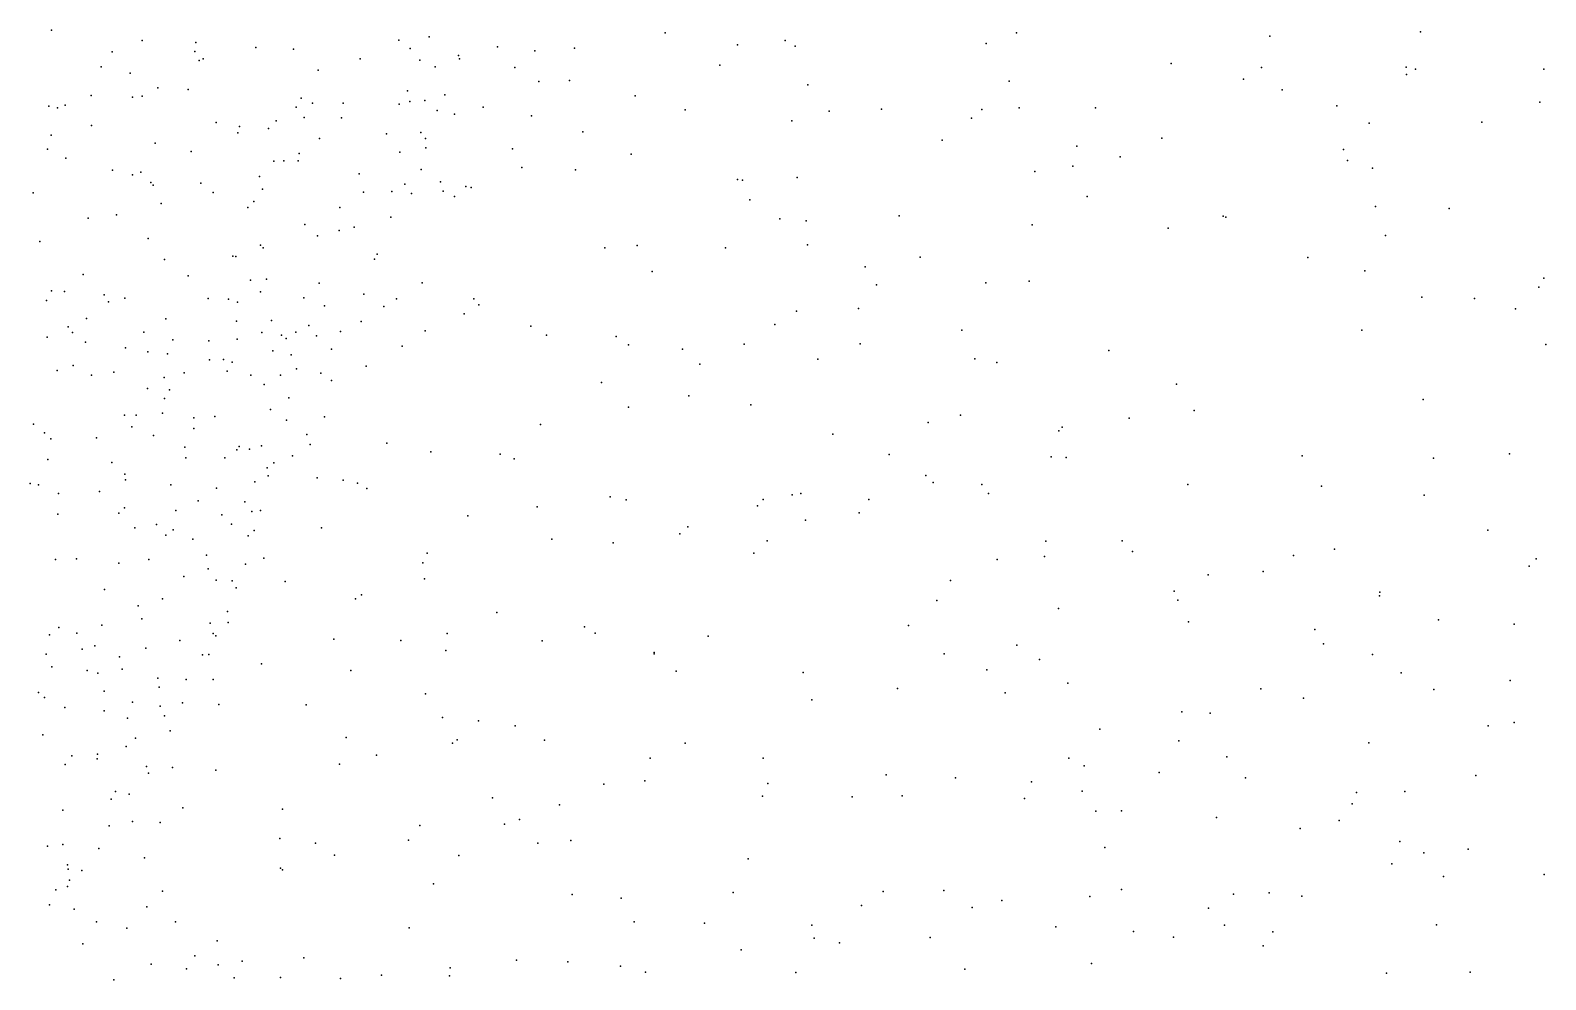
# Model space of a CAD drawing. Header units: metres. Extents: x -25 to 25, y -27.8 to 27.8.
# Drawn here: x 11.121 to 13.884, y -3.453 to -1.723 of the extents above; entities that cross this region are included whole.
import ezdxf

# ---------------------------------------------------------------- set-up
doc = ezdxf.new("R2010")
doc.units = ezdxf.units.M

msp = doc.modelspace()

# ---------------------------------------------------------------- linework, layer by layer
for p in [(11.1601, -1.7226, 20.0849), (11.8483, -1.7344, -16.7803), (12.2784, -1.727, -0.3231), (12.9188, -1.7273, -13.4757), (13.3809, -1.733, 0.33), (13.6558, -1.7252, -3.6524), (11.2706, -1.762, 22.0929), (11.3254, -1.7413, 22.0172), (11.4216, -1.7614, 0.0911), (11.4234, -1.7449, -7.0037), (11.5325, -1.7537, 20.3036), (11.6011, -1.7568, 21.6331), (11.7932, -1.7404, 20.5935), (11.8138, -1.7559, 21.2772), (11.973, -1.753, -13.2374), (12.0409, -1.76, -3.8885), (12.1137, -1.7554, -4.3041), (12.4106, -1.7489, -6.2472), (12.4977, -1.7413, -15.0571), (12.5156, -1.7517, -15.5593), (12.8638, -1.7465, -14.958), (11.2507, -1.7892, 20.1316), (11.4291, -1.7775, 20.2257), (11.4363, -1.7748, -14.6338), (11.6459, -1.7954, 20.4143), (11.7226, -1.7748, 20.4897), (11.8317, -1.7768, 20.667), (11.8594, -1.7889, 21.188), (11.9023, -1.7685, 21.0243), (11.9038, -1.7747, 20.8974), (12.0048, -1.7902, -4.1154), (12.3785, -1.7863, -14.0719), (13.2008, -1.7829, -4.128), (13.3658, -1.7905, -14.8854), (13.6292, -1.7897, -15.3098), (13.6464, -1.7936, -14.5552), (13.8803, -1.7937, -4.4557), (11.3035, -1.8004, -13.5704), (12.0487, -1.8157, -6.4737), (12.1042, -1.814, -4.6909), (12.5385, -1.8217, -13.1471), (12.9055, -1.8154, -13.8634), (13.3326, -1.8116, -5.2712), (13.6301, -1.8034, -14.978), (11.2326, -1.8411, -0.0697), (11.3079, -1.8447, 20.1632), (11.3253, -1.8425, 22.0365), (11.3541, -1.8277, -7.4756), (11.4095, -1.8304, 21.9264), (11.6151, -1.8462, 21.6113), (11.809, -1.8326, -5.3431), (11.8405, -1.8506, -14.258), (11.8769, -1.8404, 20.8156), (12.2241, -1.8423, -3.6566), (13.4033, -1.8309, -5.0086), (11.1553, -1.8609, -14.8478), (11.1711, -1.8639, -6.1642), (11.1851, -1.8593, 22.2207), (11.6058, -1.8624, -5.7466), (11.636, -1.8551, -6.915), (11.6916, -1.8556, 21.4867), (11.7937, -1.857, 20.6287), (11.8134, -1.8523, 21.2504), (11.8631, -1.869, 21.1429), (11.8949, -1.8754, 20.9662), (11.9467, -1.8628, -5.0789), (12.3153, -1.8678, -13.1427), (12.5779, -1.8699, -3.9633), (12.673, -1.866, -13.9011), (12.8559, -1.8672, -13.2762), (12.9237, -1.8641, -0.2056), (13.0629, -1.8636, -13.7266), (13.5031, -1.8601, -4.1061), (13.873, -1.8536, 0.5418), (11.2329, -1.8961, 22.1619), (11.4605, -1.8906, -5.9569), (11.5029, -1.8976, 21.8045), (11.5554, -1.9017, -7.1141), (11.5694, -1.8873, -14.3068), (11.6208, -1.8815, -16.7853), (11.6888, -1.8818, 20.4704), (12.0348, -1.8783, -0.1789), (12.5093, -1.8877, -16.1569), (12.8371, -1.8826, -5.9447), (13.5619, -1.8917, -4.8244), (13.7675, -1.8902, -3.7966), (11.1594, -1.9134, -13.9796), (11.3491, -1.928, 20.1925), (11.5, -1.9094, 20.3007), (11.6485, -1.92, 21.5329), (11.7706, -1.9114, -6.7043), (11.8335, -1.9091, -3.8105), (11.842, -1.92, 20.7759), (12.1286, -1.9078, -14.0681), (12.7837, -1.9227, -4.1931), (13.0289, -1.9335, -13.4398), (13.1838, -1.9189, 0.2788), (11.1526, -1.9394, -14.4928), (11.1863, -1.9553, 22.2293), (11.415, -1.9436, 21.9091), (11.5653, -1.961, 21.6433), (11.5835, -1.9607, -7.5701), (11.6095, -1.9606, -13.4804), (11.6117, -1.9473, 20.4156), (11.7948, -1.9448, 20.6912), (11.8426, -1.9366, 21.0778), (12.0005, -1.9388, -3.6621), (12.2168, -1.9482, -0.7104), (13.1078, -1.9534, -4.291), (13.5152, -1.9401, -14.7805), (13.5225, -1.9599, -5.1519), (11.2716, -1.9774, -16.8583), (11.3078, -1.986, -7.7278), (11.3231, -1.9809, 22.0307), (11.7207, -1.9844, 21.3697), (11.8338, -1.9763, 20.8887), (12.0175, -1.9726, -0.387), (12.1153, -1.9769, -6.3374), (12.9524, -1.9799, -15.1361), (13.0217, -1.9701, 0.1013), (13.568, -1.9739, 0.5602), (11.341, -2, -6.1239), (11.3456, -2.0049, -14.1742), (11.4325, -2.0012, 20.2656), (11.539, -1.9893, -0.1724), (11.5447, -2.0118, 20.3649), (11.7804, -2.0162, 21.1809), (11.8043, -2.0032, 20.8113), (11.8689, -1.9989, -14.0881), (11.8742, -2.0156, -13.333), (11.9155, -2.0075, -16.6588), (11.9251, -2.0089, -6.4514), (12.4103, -1.9944, -3.8366), (12.4195, -1.9957, -13.8713), (12.5195, -1.991, -6.1396), (11.127, -2.019, 20.1064), (11.3603, -2.038, -0.2811), (11.4548, -2.0183, 21.8336), (11.5289, -2.0344, 21.6828), (11.7289, -2.0177, 20.6069), (11.8164, -2.0197, -0.3153), (11.8945, -2.0255, -4.7609), (12.4329, -2.0318, -0.8229), (13.0481, -2.0255, -5.6733), (13.5735, -2.0438, -4.2871), (11.227, -2.0648, 20.152), (11.2784, -2.059, 22.0821), (11.518, -2.0455, -7.7705), (11.6855, -2.0455, -5.5882), (11.7785, -2.0633, 21.0946), (12.4875, -2.0662, -13.1001), (12.5357, -2.0698, -15.879), (12.7054, -2.0604, -15.3194), (13.2956, -2.0615, -5.5012), (13.3009, -2.0634, 0.4464), (13.7078, -2.0472, -4.9071), (11.6217, -2.0764, 21.4792), (11.6449, -2.0971, 20.5036), (11.6846, -2.0877, -16.6919), (11.712, -2.0813, -3.7086), (12.9477, -2.0773, -4.3559), (13.1954, -2.083, -15.0896), (13.5917, -2.0965, -5.3022), (11.1386, -2.1077, 22.339), (11.3362, -2.1018, 20.2106), (11.541, -2.1141, 20.3976), (11.5462, -2.1191, 21.5893), (12.1687, -2.1192, -16.4368), (12.2278, -2.1147, -0.9653), (12.3887, -2.1193, -16.2062), (12.5381, -2.1134, -4.128), (11.3664, -2.1403, 21.8926), (11.4905, -2.134, -6.0204), (11.4962, -2.1345, 21.6769), (11.7487, -2.1396, 21.0627), (11.7536, -2.1307, -5.213), (12.6432, -2.1539, -15.5572), (12.7434, -2.1361, -0.5034), (13.4503, -2.1366, -4.4464), (11.2181, -2.1674, 22.1323), (11.4091, -2.1702, 20.2771), (11.5228, -2.1782, -13.7802), (11.5519, -2.176, 21.5092), (12.2553, -2.1624, -6.1615), (12.9423, -2.1796, 0.0716), (13.5541, -2.161, -14.875), (13.8806, -2.1745, -4.1008), (11.1604, -2.1973, 22.2324), (11.184, -2.1983, -17.1249), (11.2562, -2.2047, -3.7316), (11.541, -2.1989, -6.8605), (11.6481, -2.1835, 20.5843), (11.7294, -2.2036, 20.9283), (11.8355, -2.1828, -0.7219), (12.6637, -2.1866, -13.0921), (12.8631, -2.1829, -5.8112), (13.6579, -2.2087, -4.5034), (13.871, -2.1908, -4.9995), (11.1513, -2.2152, 20.1189), (11.2643, -2.2173, 22.012), (11.2935, -2.2108, 20.2101), (11.4457, -2.2114, -0.5383), (11.4829, -2.2127, 21.6141), (11.4994, -2.2179, 20.3991), (11.6201, -2.2102, 21.3203), (11.6579, -2.2249, 21.2138), (11.766, -2.226, -4.8563), (11.7887, -2.212, -6.3972), (11.9301, -2.2117, -0.9682), (11.9389, -2.2227, -16.5044), (12.5183, -2.2342, -0.774), (12.6313, -2.2296, -4.2847), (13.7541, -2.2114, 0.7218), (13.8288, -2.23, -5.2656), (11.1903, -2.2627, -17.369), (11.2238, -2.2478, 20.1688), (11.3686, -2.2481, 20.2568), (11.4973, -2.2525, 21.5364), (11.5614, -2.2512, 21.3976), (11.6291, -2.2604, -0.7276), (11.7247, -2.2535, -7.5791), (11.9124, -2.239, -13.5682), (12.0336, -2.2618, -13.8177), (12.4789, -2.2589, -6.0559), (11.1524, -2.2819, 22.1902), (11.1985, -2.273, 22.0899), (11.2218, -2.2912, -0.537), (11.3285, -2.2724, 21.833), (11.3815, -2.2865, -7.8409), (11.4468, -2.2887, 21.6022), (11.4983, -2.2857, -7.1128), (11.5438, -2.2735, -6.5539), (11.5796, -2.2779, -7.334), (11.5877, -2.2843, 21.275), (11.6055, -2.2724, 20.5861), (11.6432, -2.2792, 20.6692), (11.6867, -2.2717, 20.8268), (11.8411, -2.2705, -3.6743), (12.0621, -2.2782, -6.1789), (12.1893, -2.2806, -3.7045), (12.8193, -2.2689, -4.429), (13.5488, -2.2692, 0.6681), (11.2952, -2.3014, -3.943), (11.3359, -2.3085, -6.1626), (11.3713, -2.312, 21.7048), (11.5635, -2.3068, 20.5153), (11.5969, -2.3137, -16.6468), (11.6708, -2.3034, 20.9925), (11.7994, -2.2984, -7.8444), (12.2121, -2.2959, -13.2386), (12.3102, -2.3037, -1.0137), (12.4229, -2.2944, -4.0974), (12.6344, -2.2941, -15.8571), (13.0872, -2.306, 0.3049), (13.8837, -2.2951, -14.8018), (11.1705, -2.3426, 20.1358), (11.1999, -2.3337, 22.0168), (11.274, -2.3457, -17.6958), (11.4019, -2.3465, -16.8591), (11.448, -2.3232, -3.6621), (11.4734, -2.3223, -4.1212), (11.4804, -2.3438, 21.4574), (11.4892, -2.3272, 20.4226), (11.6069, -2.3396, 21.1546), (11.6512, -2.3476, 20.8692), (11.7334, -2.3347, -1.0077), (12.3416, -2.3313, -16.1916), (12.5567, -2.3217, -13.6966), (12.8432, -2.321, -0.1194), (12.8833, -2.3277, -15.4834), (11.2329, -2.3513, 21.9104), (11.3657, -2.3551, 20.2768), (11.5232, -2.3508, 21.3585), (11.5477, -2.368, 21.2743), (11.5774, -2.351, 20.6021), (11.6706, -2.3606, -5.1265), (12.1626, -2.3642, -8.2547), (13.2109, -2.3673, -4.6936), (11.335, -2.3755, -6.8206), (11.3659, -2.3935, -6.582), (11.3755, -2.3779, 21.6075), (11.5927, -2.3923, 21.0832), (12.322, -2.3888, -13.6583), (13.6605, -2.3955, -4.9399), (11.2931, -2.4237, 20.2277), (11.3142, -2.4241, 21.6422), (11.3624, -2.4205, -0.8548), (11.4195, -2.4285, 20.3635), (11.4581, -2.4265, 21.3902), (11.5591, -2.4139, 21.1779), (11.6575, -2.4267, -7.9999), (12.2121, -2.4091, -13.4682), (12.4348, -2.4052, -8.1766), (12.8172, -2.4237, -15.8117), (13.1242, -2.4296, -15.3192), (13.2432, -2.4152, -5.5281), (11.1271, -2.4402, 22.0047), (11.1474, -2.4559, 21.8992), (11.3065, -2.4451, -7.1583), (11.4198, -2.4481, -17.0882), (11.5884, -2.433, 21.0059), (12.0513, -2.441, -7.8604), (12.758, -2.4374, -5.8674), (12.996, -2.4525, -13.621), (13.0021, -2.446, -13.2968), (11.159, -2.4668, 20.1307), (11.242, -2.4652, 21.7006), (11.3462, -2.4609, 20.2817), (11.4032, -2.482, -1.0605), (11.5021, -2.4809, -7.5073), (11.543, -2.4801, 20.6083), (11.6257, -2.459, -5.4726), (11.6315, -2.4776, -4.7808), (11.7716, -2.4749, -3.6672), (12.5844, -2.4588, -12.9863), (11.1535, -2.5046, -6.6629), (11.2698, -2.5099, 21.5983), (11.4049, -2.5015, 21.3999), (11.4759, -2.5015, 21.2656), (11.4982, -2.487, -6.2534), (11.5212, -2.4862, -17.7178), (11.5652, -2.5108, 20.8774), (11.5992, -2.4982, -17.3523), (11.8516, -2.4908, -7.7168), (11.9777, -2.4948, -16.3825), (12.0037, -2.5037, -1.3204), (12.6867, -2.4957, -8.1841), (12.9821, -2.5, 0.1468), (13.0097, -2.5012, -15.6499), (13.4399, -2.4979, -5.4992), (13.6789, -2.5026, 0.7688), (13.8176, -2.4945, -14.9781), (11.2935, -2.5316, 20.2507), (11.5535, -2.5201, 20.6961), (11.555, -2.5342, -4.5123), (11.6441, -2.5381, -7.6575), (12.7541, -2.534, -13.6335), (11.1215, -2.5485, -4.0659), (11.1362, -2.5506, 21.7419), (11.1727, -2.5669, 20.149), (11.2479, -2.5628, -7.561), (11.2953, -2.5416, 21.5231), (11.3777, -2.551, -3.5217), (11.4606, -2.557, 20.4609), (11.5306, -2.5455, 21.0631), (11.6918, -2.5421, -17.5545), (11.7177, -2.5478, -16.5496), (11.7348, -2.5577, -8.2033), (12.5258, -2.5668, -5.9541), (12.7674, -2.5468, -13.0839), (12.8561, -2.5501, -7.9624), (12.8678, -2.5665, -4.6628), (13.2317, -2.5502, 0.4708), (13.4752, -2.5531, 0.6817), (11.2934, -2.5926, -6.284), (11.4273, -2.5801, 21.282), (11.5124, -2.5819, -5.7046), (12.0455, -2.5908, -6.0384), (12.1782, -2.5725, -1.1435), (12.2079, -2.5783, -16.3109), (12.4472, -2.5894, -16.2379), (12.4573, -2.5776, -7.9002), (12.51, -2.5694, -13.6012), (12.6501, -2.5774, -16.1362), (13.6622, -2.5695, -5.5094), (11.1719, -2.6042, 21.6205), (11.2828, -2.6026, 21.4663), (11.3514, -2.6232, -18.0511), (11.3868, -2.5978, -4.299), (11.4707, -2.6057, -16.8294), (11.4884, -2.6223, 20.5404), (11.5254, -2.5997, 20.6714), (11.5409, -2.5976, 20.84), (11.919, -2.6074, -8.6054), (12.5347, -2.6155, -13.1362), (12.6321, -2.6021, -4.5032), (11.3119, -2.6295, -7.7641), (11.3686, -2.6428, -6.0898), (11.3821, -2.6331, 20.3753), (11.4175, -2.6498, -1.4871), (11.5187, -2.644, 20.9729), (11.5298, -2.634, -8.0358), (11.6524, -2.6293, -6.0844), (12.0721, -2.6501, -3.7724), (12.3056, -2.6399, -4.1612), (12.3198, -2.6276, -5.9798), (13.7782, -2.6336, -5.1478), (11.4426, -2.6791, -4.6443), (11.8446, -2.6752, -17.398), (12.1841, -2.6563, -3.9555), (12.4403, -2.6756, -4.3642), (12.4647, -2.6532, -0.8753), (12.9723, -2.6536, -8.3074), (13.1118, -2.653, -4.9429), (13.1308, -2.6722, -15.7687), (13.4988, -2.6682, -15.2671), (11.1675, -2.6871, 20.1454), (11.2055, -2.6855, 21.5069), (11.2826, -2.6938, 20.2618), (11.3377, -2.6867, 21.3371), (11.4456, -2.7041, 20.498), (11.5138, -2.6952, 20.7794), (11.5469, -2.6846, -17.9903), (11.8371, -2.6929, -7.811), (12.8838, -2.6869, -0.2176), (12.9702, -2.6813, -15.9649), (13.4242, -2.6799, -5.1659), (13.8537, -2.6993, -5.5853), (13.8662, -2.6857, -15.5215), (11.4015, -2.7179, 21.2113), (11.4605, -2.7246, 21.0669), (11.4895, -2.7259, 20.667), (11.5859, -2.7273, -16.6979), (11.84, -2.7225, -5.9977), (12.7987, -2.7255, -13.2975), (13.2683, -2.7151, -8.0733), (13.3688, -2.709, -15.526), (11.257, -2.7414, 21.4084), (11.3625, -2.7589, 20.3872), (11.4966, -2.7389, 20.8822), (11.7143, -2.7588, -8.7822), (11.7254, -2.7515, -17.0762), (12.774, -2.7618, -8.4736), (13.2067, -2.7445, -7.7984), (13.2129, -2.7611, 0.4497), (13.5805, -2.7534, -15.5955), (13.5816, -2.7468, 0.7991), (11.3182, -2.7715, 20.307), (11.4812, -2.7818, 20.7974), (11.9721, -2.7837, -1.3349), (12.9957, -2.7765, -0.0158), (11.1733, -2.8107, -4.5141), (11.2516, -2.8068, 20.2448), (11.3245, -2.7949, -5.0241), (11.4496, -2.8028, 20.9838), (11.4822, -2.8018, -8.1968), (12.1317, -2.8099, -5.9282), (12.722, -2.8075, -4.7049), (13.2327, -2.8003, -5.7066), (13.4632, -2.8144, -8.2091), (13.6885, -2.797, -5.6728), (13.8264, -2.805, -15.8366), (11.1566, -2.824, -1.6329), (11.2063, -2.8213, 21.4033), (11.2393, -2.8444, -8.3372), (11.3939, -2.8348, 20.4908), (11.4547, -2.8216, 20.6847), (11.4599, -2.8261, -18.1337), (11.6745, -2.8321, -1.578), (11.7968, -2.8348, -17.8884), (11.8812, -2.8217, -17.2169), (12.0546, -2.8349, -7.8646), (12.1514, -2.8213, -1.1602), (12.3572, -2.8264, -0.9693), (12.92, -2.843, -0.418), (13.4788, -2.8405, -15.7735), (11.1505, -2.8592, -6.2027), (11.2162, -2.8504, -8.113), (11.2838, -2.8642, 21.2552), (11.3318, -2.8483, 20.3825), (11.4355, -2.8604, 20.9207), (11.4469, -2.8598, 20.8179), (11.879, -2.853, -3.6025), (12.2587, -2.8567, -8.6988), (12.2589, -2.859, -7.8172), (12.7875, -2.8589, -0.6567), (12.9608, -2.8692, -7.6907), (13.5681, -2.8599, -7.9036), (11.1605, -2.8826, -5.8334), (11.225, -2.8893, -5.5996), (11.2446, -2.8941, 20.2556), (11.2892, -2.8867, -3.0754), (11.543, -2.8771, -3.3983), (11.7058, -2.889, -16.5728), (12.299, -2.8903, -4.2673), (12.5302, -2.8929, -4.5709), (12.8653, -2.8881, -5.8585), (13.6201, -2.8936, -15.9278), (11.256, -2.9267, -2.125), (11.3541, -2.9034, 21.1039), (11.3561, -2.9196, 20.4823), (11.4056, -2.9056, 20.627), (11.4548, -2.9056, -6.0652), (12.7019, -2.9219, -16.2565), (13.0124, -2.9124, -0.2251), (13.3644, -2.9224, 0.7093), (13.6798, -2.9241, -5.2941), (13.8187, -2.9075, -8.0161), (11.1363, -2.9294, 21.3921), (11.1473, -2.9383, -4.9841), (11.3075, -2.9472, 21.1744), (11.3579, -2.9543, 21.0166), (11.3991, -2.9483, 20.8457), (11.4652, -2.9515, -8.8554), (11.6244, -2.9516, -8.0832), (11.8418, -2.932, -7.9679), (12.5461, -2.943, -5.8922), (12.8983, -2.9298, -4.9444), (13.442, -2.9399, -5.7768), (11.1847, -2.9568, 20.1951), (11.256, -2.9626, -2.6793), (11.2984, -2.9764, 20.3786), (11.3661, -2.9717, 20.5894), (11.8727, -2.9749, -5.8955), (11.9384, -2.981, -16.4978), (13.2203, -2.9646, -5.194), (13.2723, -2.9671, -15.9679), (11.1444, -3.0066, -0.8859), (11.3766, -2.9995, 20.7726), (12.005, -2.9903, -17.5548), (13.0707, -2.9964, 0.1481), (13.7788, -2.99, -5.8634), (13.8265, -2.9841, -16.3005), (11.2965, -3.028, 21.0364), (11.3131, -3.0125, 20.4615), (11.6972, -3.0115, -18.0374), (11.8908, -3.0219, -17.8335), (11.8996, -3.0159, -9.0105), (12.0589, -3.0165, -3.8899), (12.3153, -3.0216, -5.8574), (13.2147, -3.0172, -7.6967), (13.5612, -3.0212, -16.1448), (11.1851, -3.0608, 21.2126), (11.1972, -3.0445, 20.2583), (11.2434, -3.0504, 20.3289), (11.2437, -3.042, 21.1554), (11.3335, -3.0643, -18.2499), (11.6852, -3.0598, -3.2819), (11.7525, -3.0433, -1.566), (12.2513, -3.0492, -1.1001), (12.4572, -3.0488, -8.626), (13.0142, -3.0491, -8.4088), (13.0423, -3.0627, -5.8786), (13.3024, -3.0466, -8.3219), (11.3367, -3.0763, 20.7171), (11.3808, -3.0661, -1.9391), (11.4599, -3.0707, -3.0082), (12.2418, -3.0902, -8.7999), (12.6813, -3.0794, -8.5022), (12.8082, -3.0849, -0.7226), (12.9467, -3.0923, -7.5902), (13.1794, -3.0751, 0.5653), (13.3363, -3.0849, -5.8911), (13.7564, -3.0803, 1.0805), (11.277, -3.1097, 20.47), (11.3019, -3.1144, 20.5751), (11.9637, -3.1212, -3.6202), (12.1671, -3.0964, -4.0938), (12.4561, -3.1183, -4.592), (12.466, -3.0949, -0.9298), (12.6193, -3.1197, -4.7886), (12.7107, -3.1179, -7.6332), (13.0387, -3.1093, -5.1524), (13.5387, -3.1115, 0.9818), (13.6271, -3.1096, -8.2106), (11.1806, -3.1439, 21.1142), (11.2688, -3.124, -6.1529), (11.3997, -3.1396, -2.8003), (11.5812, -3.1418, -5.9527), (12.0862, -3.1343, -16.4504), (12.9336, -3.1228, -16.1662), (13.0639, -3.1457, -0.5641), (13.1107, -3.1448, -0.2081), (13.531, -3.1324, -5.961), (11.265, -3.1722, 20.8691), (11.3078, -3.1645, -2.1887), (11.3579, -3.1662, -2.5297), (11.8313, -3.172, -17.0492), (11.9857, -3.1692, -17.6682), (12.013, -3.1607, -17.3949), (13.2839, -3.1571, -5.2772), (13.5074, -3.1627, -5.3474), (11.5762, -3.1953, -18.1107), (11.6413, -3.2039, -3.0543), (11.8109, -3.1986, -17.9258), (12.0465, -3.2039, -7.9193), (12.107, -3.1993, -5.7752), (13.4361, -3.1773, -16.3179), (13.6176, -3.2007, -16.6379), (11.1527, -3.2091, 21.0564), (11.181, -3.2063, 20.3798), (11.2465, -3.2135, 20.6283), (11.3297, -3.2309, -0.7162), (11.6757, -3.2255, -9.2181), (11.9028, -3.2266, -16.5263), (13.08, -3.2118, 0.3771), (13.6616, -3.2217, -11.4819), (13.7423, -3.2146, -8.0377), (11.1891, -3.2432, 20.9144), (11.1905, -3.2515, 20.4853), (11.2155, -3.2535, 20.7146), (11.5774, -3.2495, -16.8732), (11.5812, -3.2523, -1.7718), (12.4299, -3.2327, -5.787), (13.603, -3.2414, -7.8483), (11.1892, -3.2829, -0.0869), (11.1928, -3.2714, -8.855), (11.8565, -3.2781, -8.0626), (13.6974, -3.2646, -6.1196), (13.8811, -3.2612, -16.9251), (11.1682, -3.2887, 20.8131), (11.3624, -3.2915, -0.4861), (12.1093, -3.2974, -8.9956), (12.1988, -3.3042, -4.1435), (12.4024, -3.2937, -8.7106), (12.6758, -3.2919, -5.8588), (12.7867, -3.2899, -7.4961), (12.8924, -3.3082, -8.3383), (13.0529, -3.301, -0.7169), (13.1105, -3.2881, -8.26), (13.3149, -3.2966, -6.0749), (13.3794, -3.2944, -8.1538), (13.4395, -3.3006, -16.5449), (11.1562, -3.3164, 20.6592), (11.2012, -3.3243, -1.5339), (11.334, -3.32, -2.3366), (12.6365, -3.3177, -0.8998), (12.8382, -3.3209, -5.1086), (13.2692, -3.3223, -16.3046), (11.2423, -3.3473, -1.9816), (11.2973, -3.3587, -16.8268), (11.386, -3.3471, -9.3204), (11.812, -3.3585, -3.0226), (12.2221, -3.3475, -7.7838), (12.3507, -3.3497, -1.1491), (12.5458, -3.3534, -16.3109), (12.9906, -3.3563, -6.0187), (13.1321, -3.3649, 0.6296), (13.2981, -3.3533, -5.3569), (13.3865, -3.3652, 0.9365), (13.6844, -3.3527, -16.8837), (11.2173, -3.3876, -9.1267), (11.4619, -3.3816, -18.1236), (12.5501, -3.377, -8.5728), (12.5965, -3.3854, -4.9042), (12.7619, -3.3757, -16.2557), (13.2055, -3.3753, -0.2663), (13.3687, -3.391, -7.766), (11.3418, -3.4247, -1.3691), (11.4211, -3.4094, -6.0517), (11.5078, -3.4187, -16.5415), (11.6202, -3.4131, -5.9138), (12.0075, -3.4169, -3.2911), (12.1014, -3.4199, -3.7864), (12.4175, -3.3982, -7.6093), (13.0558, -3.4233, 0.3735), (11.274, -3.4527, 0.1434), (11.4059, -3.4332, -0.2034), (11.4642, -3.4256, -0.7088), (11.493, -3.4492, -8.1819), (11.5778, -3.449, -2.5945), (11.6868, -3.4507, -17.0761), (11.7614, -3.4442, -17.8268), (11.8856, -3.4457, -17.3898), (11.8871, -3.4311, -9.1772), (12.197, -3.428, -5.7218), (12.2429, -3.4388, -1.3317), (12.5168, -3.4394, -1.0442), (12.825, -3.4335, -0.858), (13.5935, -3.4409, -6.2564), (13.7461, -3.4388, -11.6125)]:
    msp.add_point(p)

doc.saveas('drawing.dxf')
